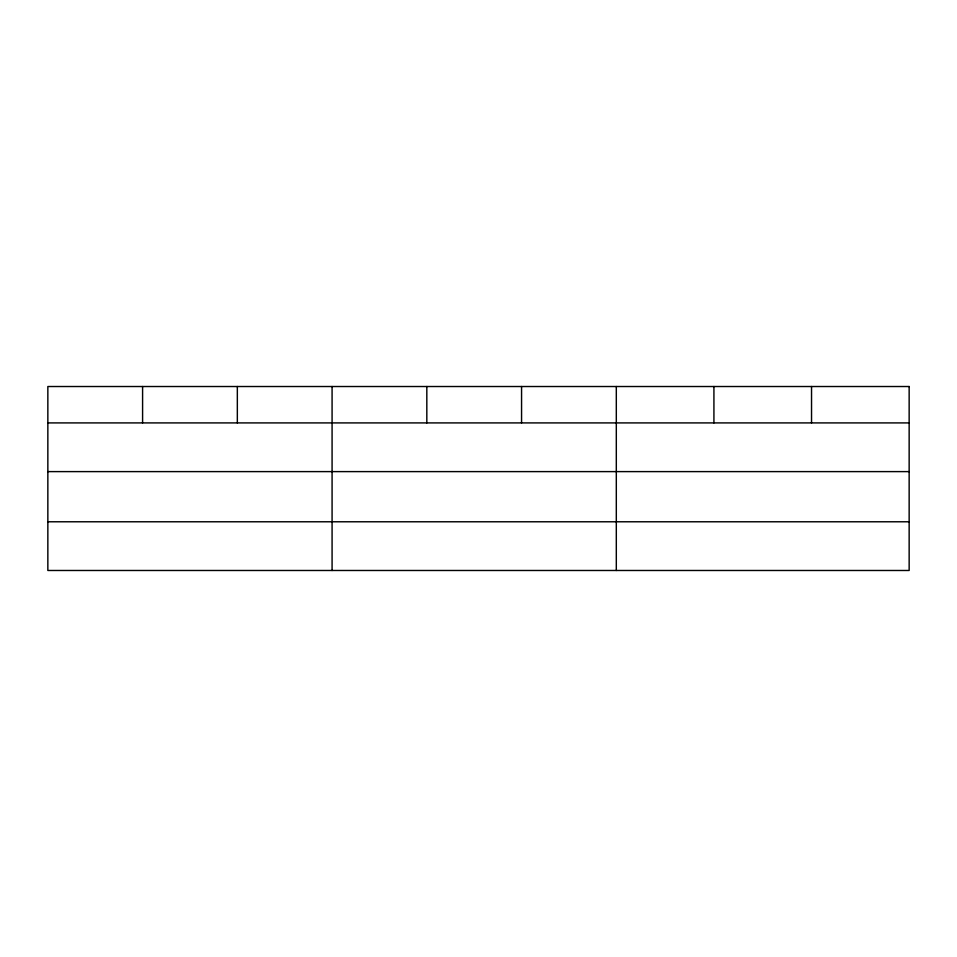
<?xml version="1.0" encoding="UTF-8"?>
<svg xmlns="http://www.w3.org/2000/svg" width="957" height="957" viewBox="0 0 957 957"><rect width="100%" height="100%" fill="white"/><g stroke="black" fill="none" stroke-linecap="round" stroke-linejoin="round"><path stroke-width="1.44" d="M47.85 422.91L909.15 422.91M47.85 471.61L909.15 471.61M47.85 521.78L909.15 521.78M811.536 386.52L811.536 422.91M713.922 386.52L713.922 422.91M616.308 386.52L616.308 570.48M521.565 386.52L521.565 422.91M426.822 386.52L426.822 422.91M332.079 386.52L332.079 570.48M237.336 386.52L237.336 422.91M142.593 386.52L142.593 422.91M909.15 386.52L47.85 386.52L47.85 570.48L909.15 570.48L909.15 386.52"/></g></svg>
